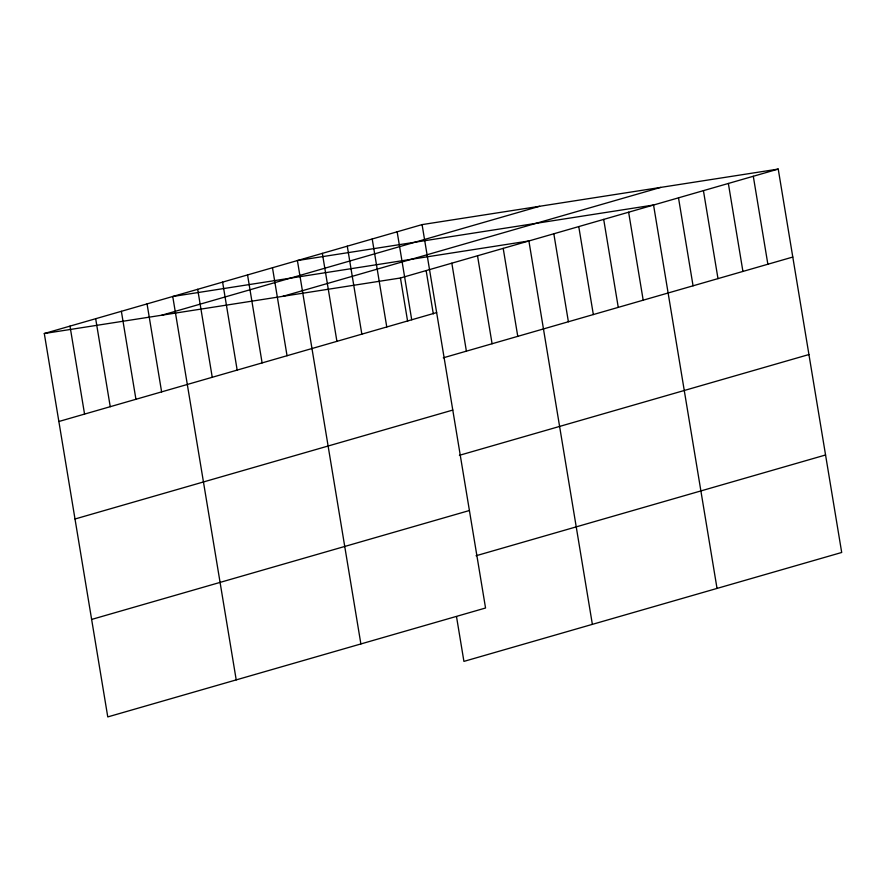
<?xml version="1.0" encoding="UTF-8"?>
<svg xmlns="http://www.w3.org/2000/svg" width="886" height="886" viewBox="0 0 886 886"><rect width="100%" height="100%" fill="white"/><g stroke="black" fill="none" stroke-linecap="round" stroke-linejoin="round"><path stroke-width="1.33" d="M422.079 224.612L485.55 608.006L107.771 716.918L44.3 333.524L422.079 224.612L778.229 169.082L841.7 552.476L463.921 661.388L456.523 616.711M161.828 315.206L539.607 206.283M282.922 296.323L660.701 187.4M44.3 333.524L400.45 277.994L778.229 169.082M58.864 421.503L436.643 312.592M443.277 357.822L792.793 257.051M75 518.997L452.779 410.074M459.413 455.315L808.929 354.544M91.635 619.436L469.414 510.513M476.037 555.755L825.564 454.983M753.299 176.27L767.863 264.238M728.358 183.457L742.922 271.426M703.429 190.645L717.992 278.625M678.499 197.833L693.062 285.813M717.029 588.415L653.558 205.02L297.408 260.55L360.879 643.945M628.628 212.208L643.192 300.188M603.698 219.396L618.262 307.376M578.757 226.583L593.332 314.563M553.828 233.771L568.391 321.751M592.369 624.353L528.898 240.959L172.748 296.5L236.219 679.894M503.204 248.368L517.767 336.348M477.521 255.777L492.084 343.757M451.827 263.186L466.39 351.155M426.144 270.584L433.309 313.899M397.149 231.8L411.713 319.78M400.45 277.994L407.626 321.308M372.209 238.987L386.772 326.967M347.279 246.175L361.842 334.155M322.349 253.363L336.913 341.343M272.478 267.738L287.042 355.718M247.548 274.926L262.112 362.906M222.607 282.113L237.171 370.093M197.678 289.301L212.241 377.281M147.054 303.898L161.617 391.878M121.371 311.307L135.935 399.287M95.677 318.716L110.241 406.696M69.994 326.126L84.558 414.094"/></g></svg>
